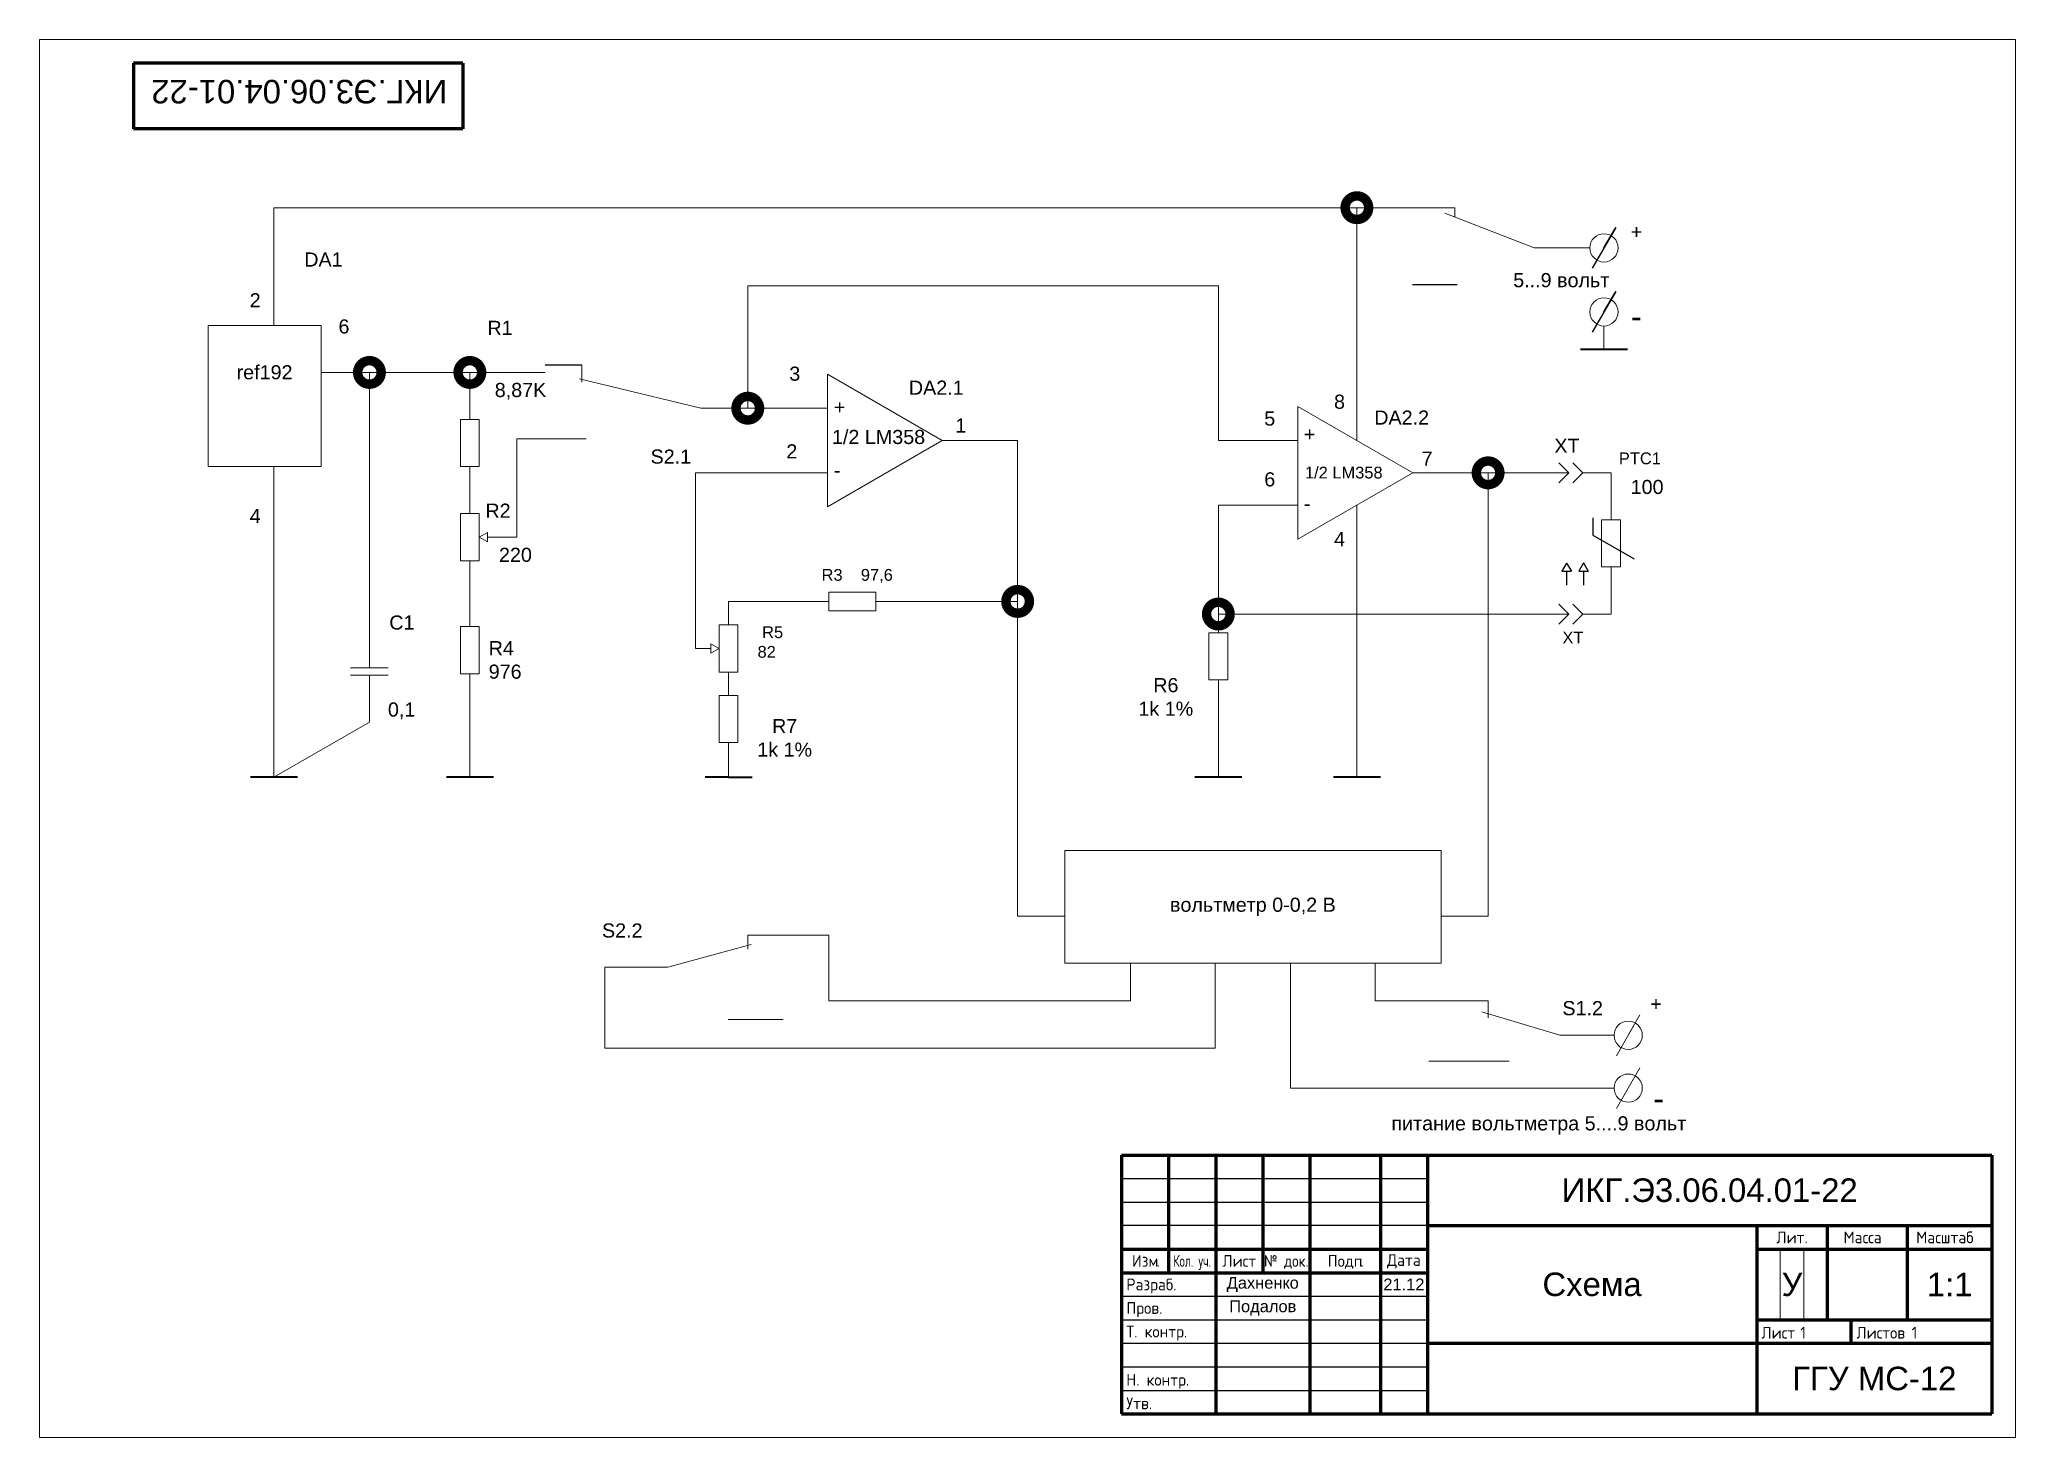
# Model space of a CAD drawing. Header units: millimetres. Extents: x 844 to 1264, y 219 to 516.
import ezdxf
from ezdxf.enums import TextEntityAlignment as Align

# ---------------------------------------------------------------- set-up
doc = ezdxf.new("R2010")
doc.units = ezdxf.units.MM
for name, color, linetype, lineweight in [('11', 7, 'Continuous', 35), ('линнии', 7, 'Continuous', 0), ('текст', 7, 'Continuous', 15)]:
    doc.layers.add(name, color=color, linetype=linetype, lineweight=lineweight)
doc.layers.add('Контур', color=7, linetype='Continuous')
doc.styles.add('GOST-2.304_Type-B', font='GOST Common.ttf')
doc.styles.get("Standard").update_dxf_attribs({"font": 'arial.ttf'})

# ---------------------------------------------------------------- blocks, each defined once
blk = doc.blocks.new('ACAD_SPDS_TB_08')
at = {"linetype": 'Continuous', "lineweight": 60}
for p, q in [((0, 0), (0, -14)), ((70, 0), (0, 0)), ((70, 0), (70, -14)), ((70, -14), (0, -14))]:
    blk.add_line(p, q, dxfattribs=at)
at = {"style": 'GOST-2.304_Type-B', "flags": 8}
blk.add_attdef('ОБОЗНАЧЕНИЕ_ДОКУМЕНТА', text='', height=5, dxfattribs=at).set_placement((35, -7), align=Align.MIDDLE_CENTER)
at = {"style": 'GOST-2.304_Type-B', "flags": 1}
blk.add_attdef('ИДЕНТИФИКАТОР_НАДПИСИ', (-0.4, -20.95), '', height=2.5, dxfattribs=at)
blk = doc.blocks.new('ACAD_SPDS_TB_06')
at = {"linetype": 'Continuous', "lineweight": 60}
for p, q in [((-185, 55), (0, 55)), ((-185, 55), (-185, 0)), ((-175, 55), (-175, 30)), ((-165, 55), (-165, 0)), ((-155, 55), (-155, 30)), ((-145, 55), (-145, 0)), ((-130, 55), (-130, 0)), ((-120, 55), (-120, 0)), ((0, 55), (0, 0)), ((-120, 40), (0, 40)), ((-185, 35), (-120, 35)), ((-185, 30), (-120, 30)), ((-120, 15), (0, 15)), ((-185, 0), (0, 0))]:
    blk.add_line(p, q, dxfattribs=at)
at = {"linetype": 'Continuous', "lineweight": 25}
for p, q in [((-185, 50), (-120, 50)), ((-185, 45), (-120, 45)), ((-185, 25), (-120, 25)), ((-185, 20), (-120, 20)), ((-185, 15), (-120, 15)), ((-185, 10), (-120, 10)), ((-185, 5), (-120, 5))]:
    blk.add_line(p, q, dxfattribs=at)
at = {"lineweight": 25}
blk.add_line((-120, 40), (-185, 40), dxfattribs=at)
at = {"lineweight": 60}
for p, q in [((-50, 40), (-50, 0)), ((-35, 40), (-35, 20)), ((-18, 40), (-18, 20)), ((-50, 35), (0, 35)), ((-50, 20), (0, 20)), ((-30, 20), (-30, 15))]:
    blk.add_line(p, q, dxfattribs=at)
for p, q in [((-45, 35), (-45, 20)), ((-40, 35), (-40, 20)), ((-130, 20), (-120, 20))]:
    blk.add_line(p, q)
at = {"style": 'GOST-2.304_Type-B'}
for s, p in [('Изм', (-180, 31.25)), ('Лист', (-160, 31.25)), ('Подп', (-137.5, 31.25)), ('Дата', (-125, 31.44))]:
    blk.add_text(s, height=2.5, dxfattribs=at).set_placement(p, align=Align.CENTER)
at = {"style": 'GOST-2.304_Type-B', "width": 0.70447}
blk.add_text('Кол. уч.', height=2.5, dxfattribs=at).set_placement((-174, 31.25), (-166, 31.25), align=Align.FIT)
at = {"style": 'GOST-2.304_Type-B', "width": 0.9}
blk.add_text('№ док.', height=2.5, dxfattribs=at).set_placement((-150, 31.25), align=Align.CENTER)
at = {"style": 'GOST-2.304_Type-B'}
for s, p in [('.', (-177.56, 31.25)), ('.', (-134.25, 31.25)), ('Разраб.', (-184, 26.25)), ('Пров.', (-184, 21.25)), ('Т. контр.', (-184, 16.25)), ('Лист', (-49.02, 16)), ('Листов', (-28.83, 16)), ('Н. контр.', (-184, 6)), ('Утв.', (-184, 1))]:
    blk.add_text(s, height=2.5, dxfattribs=at).set_placement(p)
at = {"linetype": 'Continuous', "char_height": 2.5, "attachment_point": 5, "style": 'GOST-2.304_Type-B'}
for s, insert, width in [('Лит.', (-42.5, 37.5), 14), ('Масса', (-27.5, 37.5), 14), ('Масштаб', (-10, 37.5), 19)]:
    blk.add_mtext(s, dxfattribs=dict(at, insert=insert, width=width))
at = {"style": 'GOST-2.304_Type-B'}
for tag, p, flags in [('ИДЕНТИФИКАТОР_НАДПИСИ', (-185.34, 60.88), 1), ('ЛИСТ', (-40.73, 16), 8), ('ЛИСТОВ', (-17.07, 16), 8)]:
    blk.add_attdef(tag, p, '', height=2.5, dxfattribs=dict(at, flags=flags))
at = {"style": 'GOST-2.304_Type-B', "flags": 8}
for tag, p in [('ИЗМ_4', (-180, 51)), ('ИЗМ_4_КОЛ_УЧ', (-170, 51)), ('ИЗМ_4_ЛИСТ', (-160, 51)), ('ИЗМ_4_N_ДОК', (-150, 51)), ('ИЗМ_4_ДАТА', (-125, 51)), ('ИЗМ_3', (-180, 46)), ('ИЗМ_3_КОЛ_УЧ', (-170, 46)), ('ИЗМ_3_ЛИСТ', (-160, 46)), ('ИЗМ_3_N_ДОК', (-150, 46)), ('ИЗМ_3_ДАТА', (-125, 46)), ('ИЗМ_2', (-180, 41)), ('ИЗМ_2_КОЛ_УЧ', (-170, 41)), ('ИЗМ_2_ЛИСТ', (-160, 41)), ('ИЗМ_2_N_ДОК', (-150, 41)), ('ИЗМ_2_ДАТА', (-125, 41)), ('ИЗМ_1', (-180, 36)), ('ИЗМ_1_КОЛ_УЧ', (-170, 36)), ('ИЗМ_1_ЛИСТ', (-160, 36)), ('ИЗМ_1_N_ДОК', (-150, 36)), ('ИЗМ_1_ДАТА', (-125, 36)), ('РАЗРАБ_ФИО', (-155, 26)), ('РАЗРАБ_ДАТА', (-125, 26)), ('ПРОВ_ФИО', (-155, 21)), ('ПРОВ_ДАТА', (-125, 21)), ('ТКОНТР_ФИО', (-155, 16)), ('ТКОНТР_ДАТА', (-125, 16)), ('ДОЛЖНОСТЬ_1', (-175, 11)), ('ДОЛЖНОСТЬ_1_ФИО', (-155, 11)), ('ДОЛЖНОСТЬ_1_ДАТА', (-125, 11)), ('НКОНТР_ФИО', (-155, 6)), ('НКОНТР_ДАТА', (-125, 6)), ('УТВ_ФИО', (-155, 1)), ('УТВ_ДАТА', (-125, 1))]:
    blk.add_attdef(tag, text='', height=2.5, dxfattribs=at).set_placement(p, align=Align.CENTER)
at = {"style": 'GOST-2.304_Type-B'}
blk.add_attdef('ОБОЗНАЧЕНИЕ_ДОКУМЕНТА', text='', height=5, dxfattribs=at).set_placement((-60, 47.5), align=Align.MIDDLE_CENTER)
at = {"lineweight": 30, "flags": 104}
for tag, p in [('НАИМЕНОВАНИЕ_ДОКУМЕНТА', (-85, 27.5)), ('ОБОЗНАЧЕНИЕ_МАТЕРИАЛА', (-85, 7.5)), ('НАИМЕНОВАНИЕ_ПРЕДПРИЯТИЯ', (-25, 7.5))]:
    blk.add_attdef(tag, text='', height=3.5, dxfattribs=at).set_placement(p, align=Align.MIDDLE_CENTER)
at = {"style": 'GOST-2.304_Type-B', "flags": 8}
for tag, p in [('Л1', (-47.5, 27.5)), ('Л2', (-42.5, 27.5)), ('Л3', (-37.5, 27.5)), ('МАССА', (-26.5, 27.5)), ('МАСШТАБ', (-9, 27.5))]:
    blk.add_attdef(tag, text='', height=2.5, dxfattribs=at).set_placement(p, align=Align.MIDDLE_CENTER)
blk = doc.blocks.new('пресечение')
at = {"layer": 'Контур', "const_width": 5}
blk.add_lwpolyline([(-1, 0, 1), (1, 0, 1), (-1, 0, 1)], format="xyb", dxfattribs=at)
blk = doc.blocks.new('2')
at = {"layer": 'текст'}
for p, q in [((1007.68, 396.67), (1011.68, 396.67)), ((1011.68, 398.67), (1021.68, 398.67)), ((1011.68, 394.67), (1011.68, 398.67)), ((1021.68, 398.67), (1021.68, 394.67)), ((1021.68, 396.67), (1025.68, 396.67)), ((1021.68, 394.67), (1011.68, 394.67))]:
    blk.add_line(p, q, dxfattribs=at)
blk = doc.blocks.new('4')
at = {"layer": 'текст'}
for p, q in [((990.34, 391.67), (990.34, 396.67)), ((988.34, 391.67), (992.34, 391.67)), ((988.34, 381.67), (988.34, 391.67)), ((992.34, 391.67), (992.34, 381.67)), ((992.34, 381.67), (988.34, 381.67)), ((988.34, 381.67), (990.34, 381.67)), ((990.34, 381.67), (990.34, 377.67))]:
    blk.add_line(p, q, dxfattribs=at)
blk = doc.blocks.new('5')
at = {"layer": 'текст'}
for p, q in [((990.34, 376.67), (990.34, 380.67)), ((990.34, 376.67), (988.34, 376.67)), ((988.34, 376.67), (988.34, 366.67)), ((990.34, 376.67), (992.34, 376.67)), ((992.34, 376.67), (992.34, 366.67)), ((988.34, 366.67), (992.34, 366.67)), ((990.34, 366.67), (990.34, 359.31))]:
    blk.add_line(p, q, dxfattribs=at)
blk = doc.blocks.new('6')
at = {"layer": 'текст'}
for p, q in [((1094.45, 393.99), (1094.45, 389.99)), ((1092.45, 379.99), (1092.45, 389.99)), ((1092.45, 389.99), (1096.45, 389.99)), ((1096.45, 389.99), (1096.45, 379.99)), ((1096.45, 379.99), (1092.45, 379.99)), ((1094.45, 379.99), (1094.45, 375.99))]:
    blk.add_line(p, q, dxfattribs=at)
blk = doc.blocks.new('7')
at = {"layer": 'текст'}
for p, q in [((1177.92, 417.99), (1177.92, 413.99)), ((1175.92, 403.99), (1175.92, 413.99)), ((1175.92, 413.99), (1179.92, 413.99)), ((1179.92, 413.99), (1179.92, 403.99)), ((1179.92, 403.99), (1175.92, 403.99)), ((1177.92, 403.99), (1177.92, 399.99))]:
    blk.add_line(p, q, dxfattribs=at)
blk = doc.blocks.new('8')
at = {"layer": 'текст'}
for p, q in [((935.36, 391.32), (935.36, 395.32)), ((933.36, 381.32), (933.36, 391.32)), ((933.36, 391.32), (937.36, 391.32)), ((937.36, 391.32), (937.36, 381.32)), ((937.36, 381.32), (933.36, 381.32)), ((935.36, 381.32), (935.36, 377.32))]:
    blk.add_line(p, q, dxfattribs=at)
blk = doc.blocks.new('9')
at = {"layer": 'текст'}
for p, q in [((935.36, 415.32), (935.36, 419.32)), ((933.36, 405.32), (933.36, 415.32)), ((933.36, 415.32), (937.36, 415.32)), ((937.36, 415.32), (937.36, 405.32)), ((937.36, 405.32), (933.36, 405.32)), ((935.36, 405.32), (935.36, 401.32))]:
    blk.add_line(p, q, dxfattribs=at)
blk = doc.blocks.new('11')
at = {"layer": 'текст'}
for p, q in [((935.36, 435.32), (935.36, 439.32)), ((933.36, 425.32), (933.36, 435.32)), ((933.36, 435.32), (937.36, 435.32)), ((937.36, 435.32), (937.36, 425.32)), ((937.36, 425.32), (933.36, 425.32)), ((935.36, 425.32), (935.36, 421.32))]:
    blk.add_line(p, q, dxfattribs=at)
blk = doc.blocks.new('33')
at = {"layer": 'текст'}
for p, q in [((1168.92, 423.99), (1166.8, 426.12)), ((1171.92, 423.99), (1169.8, 426.12)), ((1168.92, 423.99), (1166.8, 421.87)), ((1171.92, 423.99), (1169.8, 421.87)), ((1168.92, 393.99), (1166.8, 396.12)), ((1171.92, 393.99), (1169.8, 396.12)), ((1168.92, 393.99), (1166.8, 391.87)), ((1171.92, 393.99), (1169.8, 391.87))]:
    blk.add_line(p, q, dxfattribs=at)
blk = doc.blocks.new('44')
at = {"layer": 'текст'}
for p, q in [((914.01, 382.53), (910.01, 382.53)), ((914.01, 382.53), (918.01, 382.53)), ((914.01, 381.03), (910.01, 381.03)), ((914.01, 381.03), (918.01, 381.03))]:
    blk.add_line(p, q, dxfattribs=at)
blk = doc.blocks.new('ГГ')
at = {"layer": 'текст'}
for p, q in [((1061.79, 329.78), (1061.79, 343.78)), ((1061.79, 343.78), (1141.79, 343.78)), ((1141.79, 329.78), (1141.79, 343.78)), ((1051.79, 329.78), (1061.79, 329.78)), ((1061.79, 329.78), (1061.79, 319.78)), ((1151.79, 329.78), (1141.79, 329.78)), ((1141.79, 329.78), (1141.79, 319.78)), ((1061.79, 319.78), (1141.79, 319.78)), ((1061.79, 319.78), (1093.79, 319.78))]:
    blk.add_line(p, q, dxfattribs=at)
blk = doc.blocks.new('н')
at = {"layer": 'текст'}
for p, q in [((988.34, 386.67), (986.61, 387.67)), ((986.61, 385.67), (986.61, 387.67)), ((988.34, 386.67), (986.61, 385.67))]:
    blk.add_line(p, q, dxfattribs=at)
blk = doc.blocks.new('РР')
at = {"layer": 'текст'}
for p, q in [((937.36, 410.31), (939.1, 411.31)), ((937.36, 410.31), (939.1, 409.31)), ((939.1, 409.31), (939.1, 411.31))]:
    blk.add_line(p, q, dxfattribs=at)

msp = doc.modelspace()

# ---------------------------------------------------------------- linework, layer by layer
for p, q in [((1174.08, 414.45), (1174.08, 410.74)), ((1174.07, 410.78), (1182.85, 405.71))]:
    msp.add_line(p, q)
at = {"layer": '11'}
for p, q in [((1181.42, 450.18), (1171.42, 450.18)), ((898.72, 359.31), (888.72, 359.31)), ((940.36, 359.31), (930.36, 359.31)), ((990.34, 359.31), (985.34, 359.31)), ((990.34, 359.31), (995.34, 359.31)), ((1099.45, 359.31), (1089.45, 359.31)), ((1128.9, 359.31), (1118.9, 359.31))]:
    msp.add_line(p, q, dxfattribs=at)
at = {"layer": 'Контур'}
for p, q in [((1178.92, 476.11), (1173.92, 467.45)), ((1176.42, 471.78), (1178.92, 476.11)), ((1145.18, 463.92), (1135.73, 463.92)), ((1178.92, 462.51), (1173.92, 453.85)), ((1176.42, 458.18), (1178.92, 462.51)), ((959.16, 446.88), (951.34, 446.88)), ((1168.48, 404.83), (1167.48, 403.1)), ((1168.48, 404.83), (1169.48, 403.1)), ((1172.07, 404.85), (1171.07, 403.11)), ((1172.07, 404.85), (1173.07, 403.11)), ((1167.48, 403.1), (1169.48, 403.1)), ((1168.48, 403.1), (1168.48, 400.1)), ((1171.07, 403.11), (1173.07, 403.11)), ((1172.07, 403.11), (1172.07, 400.11))]:
    msp.add_line(p, q, dxfattribs=at)
at = {"layer": 'текст'}
for p, q in [((1123.9, 480.32), (893.72, 480.32)), ((893.72, 480.32), (893.72, 455.32)), ((1123.9, 430.86), (1123.9, 480.32)), ((1123.9, 480.32), (1144.73, 480.32)), ((1161.56, 471.78), (1142.61, 479.14)), ((1144.73, 480.32), (1144.73, 478.32)), ((1161.56, 471.78), (1173.42, 471.78)), ((994.43, 437.72), (994.43, 463.72)), ((994.43, 463.72), (1007.35, 463.72)), ((1007.35, 463.72), (1094.45, 463.72)), ((1094.45, 463.72), (1094.45, 430.86)), ((893.72, 455.32), (879.72, 455.32)), ((879.72, 455.32), (879.72, 425.32)), ((893.72, 455.32), (903.72, 455.32)), ((903.72, 455.32), (903.72, 425.32)), ((903.72, 455.32), (903.72, 445.32)), ((1176.42, 455.18), (1176.42, 450.18)), ((1176.42, 450.18), (1181.42, 450.18)), ((903.72, 445.32), (951.34, 445.32)), ((914.01, 382.53), (914.01, 445.32)), ((914.01, 445.32), (935.36, 445.32)), ((935.36, 445.32), (935.36, 435.32)), ((959.16, 446.88), (959.16, 443.26)), ((984.43, 437.72), (958.64, 443.99)), ((1035.78, 430.86), (1011.34, 444.97)), ((1011.34, 416.75), (1011.34, 444.97)), ((1011.34, 444.97), (1011.34, 437.72)), ((994.43, 437.72), (984.43, 437.72)), ((1011.34, 437.72), (994.43, 437.72)), ((1135.79, 423.99), (1111.35, 438.1)), ((1111.35, 409.89), (1111.35, 438.1)), ((1111.35, 438.1), (1111.35, 430.86)), ((935.36, 435.32), (937.36, 435.32)), ((945.36, 410.31), (945.36, 431.24)), ((945.36, 431.24), (960.07, 431.24)), ((1035.78, 430.86), (1011.34, 416.75)), ((1051.79, 430.86), (1035.78, 430.86)), ((1051.79, 329.78), (1051.79, 430.86)), ((1111.35, 430.86), (1094.45, 430.86)), ((903.72, 425.32), (879.72, 425.32)), ((893.72, 425.32), (893.72, 359.31)), ((933.36, 425.32), (935.36, 425.32)), ((935.36, 425.32), (935.36, 415.32)), ((1011.34, 423.99), (983.34, 423.99)), ((983.34, 423.99), (983.34, 386.67)), ((1011.34, 416.75), (1011.34, 423.99)), ((1135.79, 423.99), (1111.35, 409.89)), ((1135.79, 423.99), (1151.79, 423.99)), ((1151.79, 423.99), (1151.79, 329.78)), ((1151.79, 423.99), (1168.92, 423.99)), ((1171.92, 423.99), (1177.92, 423.99)), ((1177.92, 423.99), (1177.92, 417.99)), ((1111.35, 417.13), (1094.45, 417.13)), ((1094.45, 417.13), (1094.45, 393.99)), ((1123.9, 417.13), (1123.9, 359.31)), ((935.36, 415.32), (937.36, 415.32)), ((1177.92, 413.99), (1179.92, 413.99)), ((939.1, 410.31), (945.36, 410.31)), ((933.36, 405.32), (935.36, 405.32)), ((935.36, 405.32), (935.36, 391.32)), ((1177.92, 399.99), (1177.92, 393.99)), ((990.34, 396.67), (1007.68, 396.67)), ((1011.68, 396.67), (1011.68, 398.67)), ((1025.68, 396.67), (1051.79, 396.67)), ((935.36, 391.32), (937.36, 391.32)), ((988.34, 386.67), (988.34, 391.67)), ((988.34, 391.67), (990.34, 391.67)), ((1168.92, 393.99), (1094.45, 393.99)), ((1177.92, 393.99), (1171.92, 393.99)), ((983.34, 386.67), (986.61, 386.67)), ((1094.45, 389.99), (1096.45, 389.99)), ((914.01, 371.03), (914.01, 381.03)), ((935.36, 381.32), (935.36, 359.31)), ((988.34, 381.67), (988.34, 381.67)), ((990.34, 381.67), (990.34, 376.67)), ((990.34, 376.67), (990.34, 376.67)), ((1094.45, 375.99), (1094.45, 359.31)), ((893.72, 359.31), (914.01, 371.03)), ((988.34, 366.67), (990.34, 366.67)), ((893.72, 359.31), (898.72, 359.31)), ((935.36, 359.31), (940.36, 359.31)), ((977.47, 318.99), (995.14, 323.78)), ((1011.68, 325.78), (994.45, 325.78)), ((994.45, 325.78), (994.45, 322.76)), ((1011.68, 311.78), (1011.68, 325.78)), ((1061.79, 319.78), (1075.79, 319.78)), ((1075.79, 311.78), (1075.79, 319.78)), ((1093.79, 319.78), (1093.79, 301.78)), ((1141.79, 319.78), (1109.79, 319.78)), ((1141.79, 319.78), (1127.79, 319.78)), ((1127.79, 319.78), (1127.79, 311.78)), ((964.07, 301.78), (964.07, 318.99)), ((964.07, 318.99), (977.47, 318.99)), ((1075.79, 311.78), (1011.68, 311.78)), ((1127.79, 311.78), (1151.79, 311.78)), ((1151.79, 311.78), (1151.79, 308.2)), ((1001.96, 307.85), (990.29, 307.85)), ((1167.07, 304.49), (1150.46, 309.49)), ((1184.07, 308.82), (1179.07, 300.16)), ((1181.57, 304.49), (1184.07, 308.82)), ((1167.07, 304.49), (1178.57, 304.49)), ((1093.79, 301.78), (964.07, 301.78)), ((1156.26, 298.98), (1139.19, 298.98)), ((1181.57, 293.26), (1184.07, 297.59)), ((1184.07, 297.59), (1184.07, 297.59)), ((1181.57, 293.26), (1179.07, 288.93))]:
    msp.add_line(p, q, dxfattribs=at)
for points in [[(843.89, 219.05), (843.89, 516.05), (1263.89, 516.05), (1263.89, 219.05), (843.89, 219.05)], [(1109.79, 319.78), (1109.79, 293.26), (1178.57, 293.26)]]:
    msp.add_lwpolyline(points, dxfattribs=at)
for centre in [(1176.42, 471.78), (1176.42, 458.18), (1181.57, 304.49), (1181.57, 293.26)]:
    msp.add_circle(centre, 3, dxfattribs=at)

# ---------------------------------------------------------------- block references
at = {"layer": 'Контур'}
for name, p in [('пресечение', (1123.9, 480.32)), ('пресечение', (914.01, 445.32)), ('пресечение', (935.36, 445.32)), ('пресечение', (994.43, 437.72)), ('пресечение', (1151.79, 423.99)), ('РР', (0, 0)), ('пресечение', (1051.79, 396.67)), ('пресечение', (1094.45, 393.99)), ('н', (0, 0))]:
    msp.add_blockref(name, p, dxfattribs=at)
at = {"layer": 'текст'}
for name, p in [('ACAD_SPDS_TB_08', (863.89, 511.05)), ('11', (0, 0)), ('33', (0, 0)), ('9', (0, 0)), ('7', (0, 0)), ('8', (0, 0)), ('4', (0, 0)), ('2', (0, 0)), ('6', (0, 0)), ('44', (0, 0)), ('5', (0, 0)), ('ГГ', (0, 0))]:
    msp.add_blockref(name, p, dxfattribs=at)
ref = msp.add_blockref('ACAD_SPDS_TB_06', (1258.89, 224.05), dxfattribs=at)
ref.add_attrib('ЛИСТ', '1', (1218.16, 240.05), dxfattribs={"layer": '0', "height": 2.5, "style": 'GOST-2.304_Type-B'})
ref.add_attrib('ЛИСТОВ', '1', (1241.82, 240.05), dxfattribs={"layer": '0', "height": 2.5, "style": 'GOST-2.304_Type-B'})

# ---------------------------------------------------------------- texts
at = {"layer": 'линнии', "insert": (899.09, 505.02), "char_height": 5, "attachment_point": 5, "rotation": 180}
msp.add_mtext_dynamic_manual_height_columns('ИКГ.Э3.06.04.01-22', width=70, gutter_width=12.5, heights=[0], dxfattribs=at)
at = {"layer": 'линнии', "attachment_point": 5}
for s, width, insert, char_height in [('ИКГ.Э3.06.04.01-22', 120, (1198.89, 271.55), 5), ('Дахненко', 20, (1103.89, 251.55), 2.5), ('21.12', 10, (1133.89, 251.55), 2.5), ('Схема', 70, (1173.89, 251.55), 5), ('У', 5, (1216.39, 251.55), 5), ('1:1', 18, (1249.89, 251.55), 5), ('Подалов', 20, (1103.89, 246.55), 2.5), ('ГГУ МС-12', 50, (1233.89, 231.55), 5)]:
    msp.add_mtext_dynamic_manual_height_columns(s, width=width, gutter_width=12.5, heights=[0], dxfattribs=dict(at, insert=insert, char_height=char_height))
at = {"layer": 'текст'}
for s, width, heights, insert, char_height, attachment_point in [('+', 5.6821, [0], (1182.11, 476.72), 3, 1), ('DA1', 13.8143, [0], (900.16, 470.81), 3, 1), ('5...9 вольт', 22.5267, [0], (1157.13, 466.43), 3, 1), ('2', 7.8227, [0], (888.56, 462.15), 3, 1), ('6', 8.2419, [0], (907.43, 456.59), 3, 1), ('R1', 7.1515, [0], (939.09, 456.29), 3, 1), ('-', 7.2184, [0], (1182.11, 459.75), 5, 1), ('ref192', 24, [0], (891.72, 446.86), 3, 2), ('3', 6.0273, [0], (1003.25, 446.55), 3, 1), ('8,87K', 13.1257, [0], (940.65, 443.09), 3, 1), ('DA2.1', 11.1334, [2.22], (1028.67, 443.58), 3, 1), ('+', 3.1229, [0], (1012.72, 439.47), 3, 1), ('5', 11.8899, [0], (1104.21, 437.02), 3, 1), ('8', 5.1313, [0], (1119.04, 440.6), 3, 1), ('DA2.2', 10.2625, [0], (1127.59, 437.23), 3, 1), ('\\A1;1/2 LM358', 19.9413, [0], (1022.23, 431.59), 3, 5), ('1', 6.1272, [0], (1038.54, 435.54), 3, 1), ('+', 2.9698, [0], (1112.62, 433.69), 3, 1), ('S2.1', 7.9706, [0], (973.77, 428.94), 3, 1), ('2', 3.8938, [0], (1002.62, 430.05), 3, 1), ('7', 14.1327, [0], (1137.66, 428.51), 3, 1), ('XT', 5.4889, [0], (1165.88, 431.24), 3, 1), ('-', 2.8514, [0], (1012.72, 426.04), 3, 1), ('1/2 LM358', 22.9268, [0], (1112.86, 425.29), 2.5, 1), ('^I^IPTC1', 9.6093, [0], (1179.59, 432.48), 2.5, 1), ('6', 4.7512, [0], (1104.21, 424.11), 3, 1), ('100', 10.378, [0], (1182.09, 422.49), 3, 1), ('4', 11.4827, [0], (888.56, 416.31), 3, 1), ('R2', 5.35, [0], (938.66, 417.45), 3, 1), ('-', 3.3261, [0], (1112.62, 418.98), 3, 1), ('220', 10.5554, [0], (941.55, 408.07), 3, 1), ('4', 4.8627, [0], (1119.04, 411.39), 3, 1), ('R3    97,6', 25.505, [0], (1010.12, 403.56), 2.5, 1), ('С1', 10.5292, [0], (918.23, 393.69), 3, 1), ('^IR5\\P82', 7.5305, [0], (996.51, 391.38), 2.5, 1), ('R4\\P976', 7.1495, [0], (939.36, 388.25), 3, 1), ('XT', 5.4889, [0], (1167.59, 390.25), 2.5, 1), ('R6\\P1k 1%', 12.7529, [0], (1083.29, 376.37), 3, 5), ('0,1', 9.8147, [0], (917.94, 375.2), 3, 1), ('R7\\P1k 1%', 12.9524, [0], (1002.27, 367.68), 3, 5), ('вольтметр 0-0,2 В', 80, [0], (1101.79, 331.78), 3, 5), ('S2.2', 12.7554, [0], (963.44, 328.26), 3, 1), ('S1.2', 9.4382, [0], (1167.58, 311.76), 3, 1), ('+', 6.8664, [0], (1187.48, 311.16), 3, 5), ('-', 11.6599, [0], (1186.87, 293.61), 5, 1), ('питание вольтметра 5....9 вольт', 84.6534, [0], (1162.57, 283.38), 3, 8)]:
    msp.add_mtext_dynamic_manual_height_columns(s, width=width, gutter_width=12.5, heights=heights, dxfattribs=dict(at, insert=insert, char_height=char_height, attachment_point=attachment_point))

doc.saveas('drawing.dxf')
